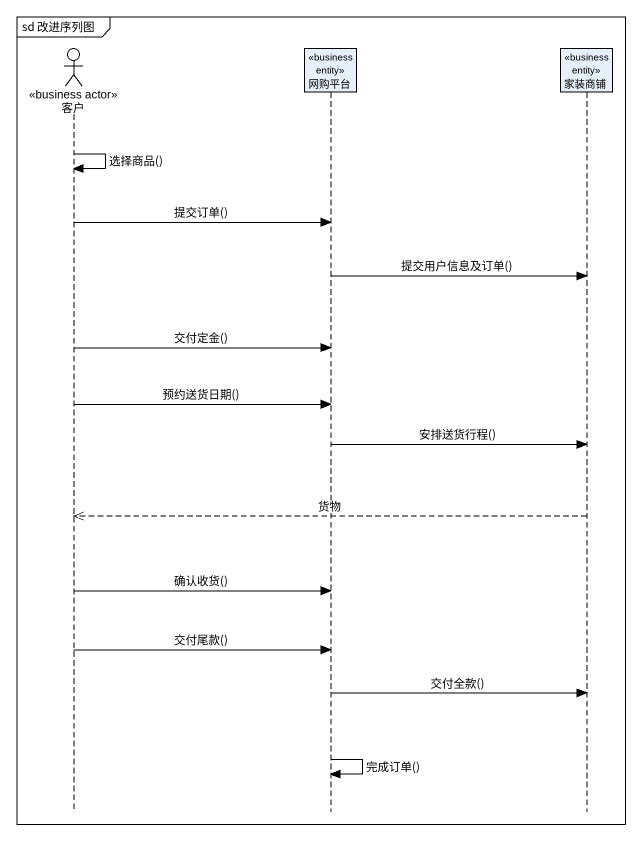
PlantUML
@startuml
mainframe sd 改进序列图
hide footbox
actor 客户 <<business actor>>
participant 网购平台 <<business entity>>
participant 家装商铺 <<business entity>>

客户 -> 客户 : 选择商品()
客户 -> 网购平台 : 提交订单()
网购平台 -> 家装商铺 : 提交用户信息及订单()
客户 -> 网购平台 : 交付定金()
客户 -> 网购平台 : 预约送货日期()
网购平台 -> 家装商铺 : 安排送货行程()
家装商铺 -->> 客户 : 货物
客户 -> 网购平台 : 确认收货()
客户 -> 网购平台 : 交付尾款()
网购平台 -> 家装商铺 : 交付全款()
网购平台 -> 网购平台 : 完成订单()
@enduml
